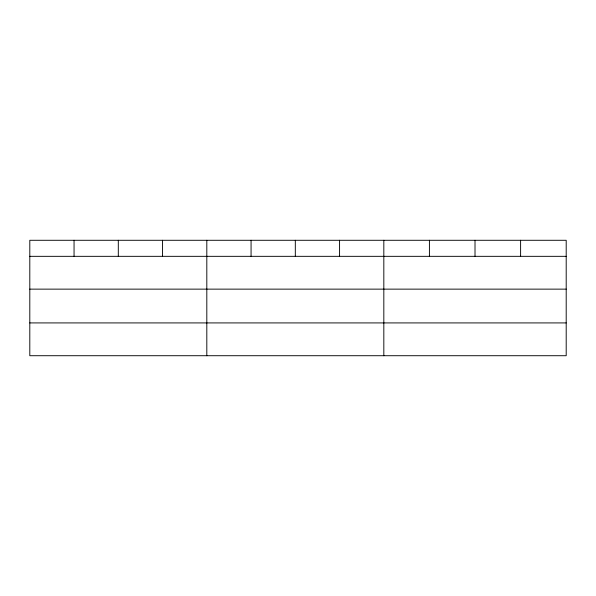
<?xml version="1.0" encoding="UTF-8"?>
<svg xmlns="http://www.w3.org/2000/svg" width="596" height="596" viewBox="0 0 596 596"><rect width="100%" height="100%" fill="white"/><g stroke="black" fill="none" stroke-linecap="round" stroke-linejoin="round"><path stroke-width="0.89" d="M566.2 289.135L566.2 240.285L29.8 240.285L29.8 355.715L566.2 355.715L566.2 289.135L29.8 289.135M29.8 256.332L566.2 256.332M29.8 322.92L566.2 322.92M520.606 240.285L520.606 256.332M475.012 240.285L475.012 256.332M429.418 240.285L429.418 256.332M383.824 240.285L383.824 355.715M339.571 240.285L339.571 256.332M295.318 240.285L295.318 256.332M251.065 240.285L251.065 256.332M206.812 240.285L206.812 355.715M162.559 240.285L162.559 256.332M118.306 240.285L118.306 256.332M74.053 240.285L74.053 256.332"/></g></svg>
